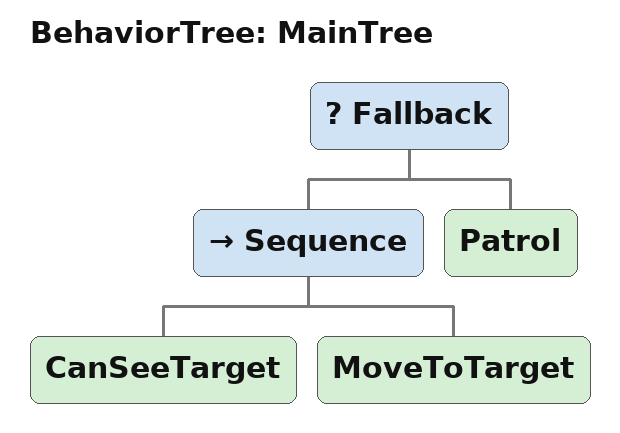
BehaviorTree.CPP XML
<?xml version="1.0" encoding="utf-8"?>
<root BTCPP_format="4">
	<BehaviorTree ID="MainTree">
		<Fallback>
			<Sequence>
				<CanSeeTarget />
				<MoveToTarget />
			</Sequence>
			<Patrol />
		</Fallback>
	</BehaviorTree>
</root>
